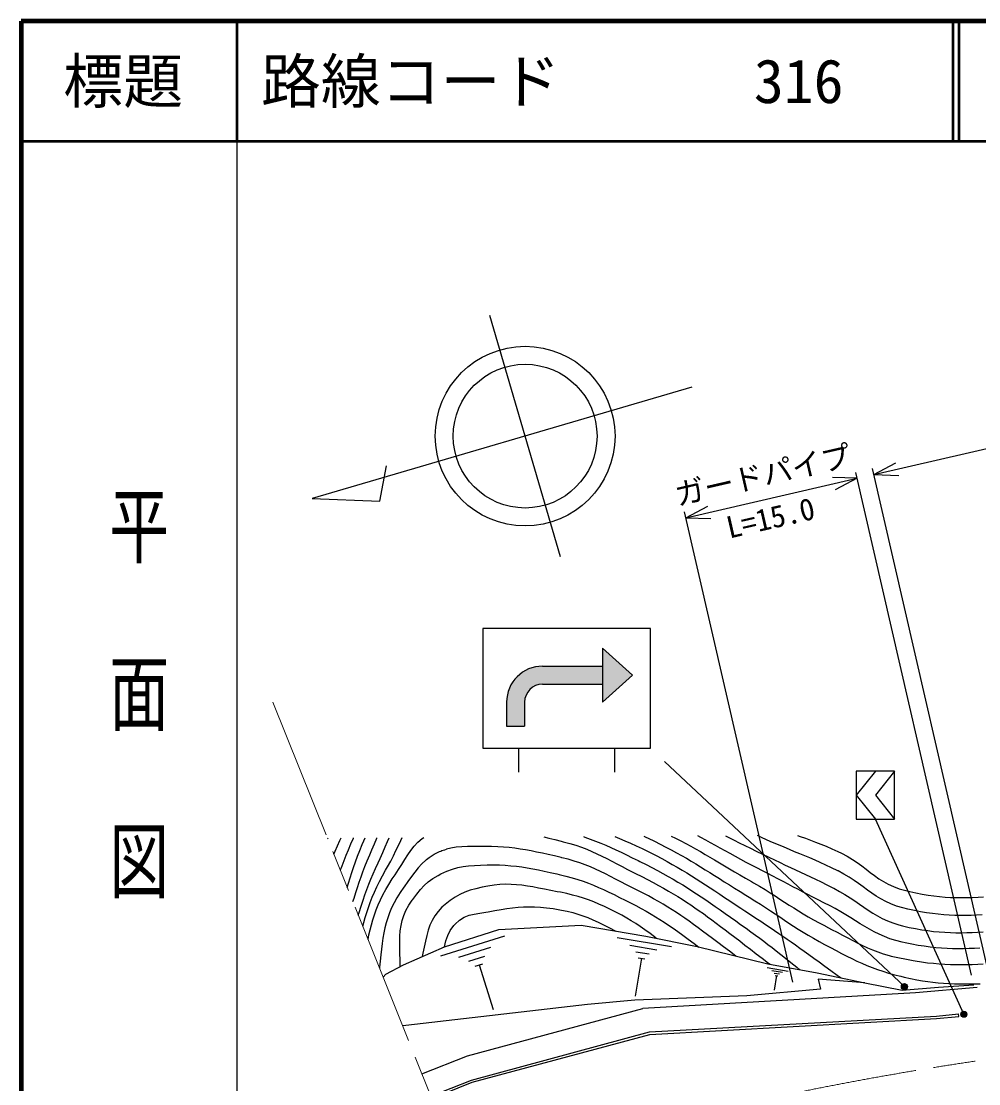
# Model space of a CAD drawing. Units: millimetres, scale not verified. Extents: x 40000 to 680000, y 20000 to 380000.
# Drawn here: x 40000 to 119906, y 291288 to 380000 of the extents above; entities that cross this region are included whole.
import ezdxf
from ezdxf.enums import TextEntityAlignment as Align

# ---------------------------------------------------------------- set-up
doc = ezdxf.new("R2010")
doc.units = ezdxf.units.MM
doc.header["$LTSCALE"] = 1000
doc.header["$PDMODE"] = 32
doc.header["$PDSIZE"] = 500
doc.linetypes.add('CHAIN', pattern=[18.5, 12, -1.5, 3.5, -1.5])
for name, color, linetype, lineweight in [('M-BGD', 7, 'Continuous', 25), ('M-BMK', 2, 'CHAIN', 13), ('M-STR-STRC', 7, 'Continuous', 25), ('M-TTL', 2, 'Continuous', 140), ('M-TTL-BAND', 7, 'Continuous', 25), ('M-TTL-LINE', 7, 'Continuous', 50)]:
    doc.layers.add(name, color=color, linetype=linetype, lineweight=lineweight)
doc.layers.add('M-TTL-TXT', color=7, linetype='Continuous')
doc.styles.add('@ＭＳ ゴシック', font='')
doc.styles.add('ＭＳ ゴシック', font='')
doc.styles.get('@ＭＳ ゴシック').set_extended_font_data('@MS Gothic')
doc.styles.get('ＭＳ ゴシック').set_extended_font_data('MS Gothic')

msp = doc.modelspace()

# ---------------------------------------------------------------- hatches: boundary and pattern name
at = {"layer": 'M-STR-STRC'}
for points in [[(91007, 325404), (88507, 327654), (88507, 326154), (88507, 324654), (88507, 323154)], [(83507, 324654), (88507, 324654), (88507, 326154), (83507, 326154), (83454, 326153), (83402, 326152), (83350, 326150), (83297, 326146), (83245, 326142), (83193, 326137), (83141, 326131), (83089, 326125), (83037, 326117), (82986, 326108), (82934, 326099), (82883, 326088), (82832, 326077), (82781, 326065), (82730, 326051), (82680, 326037), (82630, 326023), (82580, 326007), (82530, 325990), (82481, 325973), (82432, 325954), (82383, 325935), (82335, 325915), (82286, 325894), (82239, 325873), (82192, 325850), (82145, 325827), (82098, 325803), (82052, 325778), (82007, 325752), (81962, 325725), (81917, 325698), (81873, 325670), (81829, 325641), (81786, 325611), (81743, 325581), (81701, 325550), (81660, 325518), (81619, 325485), (81578, 325452), (81539, 325418), (81499, 325383), (81461, 325348), (81423, 325312), (81385, 325275), (81349, 325238), (81313, 325200), (81277, 325161), (81243, 325122), (81209, 325082), (81175, 325042), (81143, 325001), (81111, 324959), (81080, 324917), (81049, 324874), (81020, 324831), (80991, 324788), (80963, 324743), (80935, 324699), (80909, 324654), (80883, 324608), (80858, 324562), (80834, 324516), (80810, 324469), (80788, 324422), (80766, 324374), (80745, 324326), (80725, 324278), (80706, 324229), (80688, 324180), (80670, 324130), (80654, 324081), (80638, 324031), (80623, 323981), (80609, 323930), (80596, 323879), (80584, 323829), (80572, 323777), (80562, 323726), (80552, 323675), (80544, 323623), (80536, 323571), (80529, 323519), (80523, 323467), (80518, 323415), (80514, 323363), (80511, 323311), (80509, 323258), (80507, 323206), (80507, 323154), (80507, 321154), (82007, 321154), (82007, 323154), (82007, 323180), (82008, 323206), (82009, 323232), (82010, 323258), (82012, 323284), (82015, 323311), (82018, 323337), (82021, 323362), (82025, 323388), (82029, 323414), (82034, 323440), (82039, 323466), (82045, 323491), (82051, 323517), (82058, 323542), (82065, 323567), (82072, 323592), (82080, 323617), (82088, 323642), (82097, 323667), (82106, 323691), (82116, 323716), (82126, 323740), (82136, 323764), (82147, 323788), (82159, 323811), (82170, 323835), (82182, 323858), (82195, 323881), (82208, 323904), (82221, 323926), (82235, 323949), (82249, 323971), (82263, 323992), (82278, 324014), (82293, 324035), (82309, 324056), (82325, 324077), (82341, 324098), (82358, 324118), (82375, 324138), (82392, 324157), (82410, 324177), (82428, 324196), (82446, 324214), (82465, 324233), (82484, 324251), (82503, 324268), (82523, 324286), (82543, 324303), (82563, 324319), (82583, 324336), (82604, 324352), (82625, 324367), (82646, 324382), (82668, 324397), (82690, 324412), (82712, 324426), (82734, 324439), (82757, 324453), (82779, 324466), (82802, 324478), (82826, 324490), (82849, 324502), (82873, 324513), (82897, 324524), (82921, 324534), (82945, 324544), (82969, 324554), (82994, 324563), (83018, 324572), (83043, 324580), (83068, 324588), (83093, 324596), (83118, 324603), (83144, 324609), (83169, 324615), (83195, 324621), (83220, 324626), (83246, 324631), (83272, 324635), (83298, 324639), (83324, 324643), (83350, 324645), (83376, 324648), (83402, 324650), (83428, 324652), (83454, 324653), (83481, 324653)]]:
    msp.add_hatch(color=256, dxfattribs=at).paths.add_polyline_path(points)

# ---------------------------------------------------------------- linework, layer by layer
at = {"layer": 'M-BGD'}
for p, q in [((85006, 335283), (79096, 355435)), ((95965, 349439), (64270, 340145)), ((69933, 339923), (70470, 342875)), ((64270, 340145), (69933, 339923)), ((65600, 311806), (65569, 311746)), ((79864, 304158), (86724, 304521)), ((86724, 304521), (92110, 303623)), ((75028, 301961), (80360, 303649)), ((75316, 302718), (79864, 304158)), ((89734, 303500), (94259, 302746)), ((92110, 303623), (96402, 302741)), ((71889, 301221), (75316, 302718)), ((76530, 301850), (79196, 302694)), ((90790, 302859), (93053, 302482)), ((96402, 302741), (102309, 301294)), ((77365, 301528), (78698, 301950)), ((91770, 301766), (91243, 298598)), ((91280, 302313), (92411, 302124)), ((91488, 301813), (92053, 301719)), ((70422, 300435), (71889, 301221)), ((77867, 301100), (78534, 301311)), ((78201, 301206), (79383, 297474)), ((102240, 300988), (103994, 300696)), ((102309, 301294), (106427, 300546)), ((102649, 300740), (103527, 300594)), ((70197, 300196), (70422, 300435)), ((103029, 300316), (102825, 299088)), ((102839, 300528), (103278, 300455)), ((102920, 300334), (103139, 300297)), ((106427, 300546), (110401, 299700)), ((106510, 300032), (106707, 299178)), ((110401, 299700), (106510, 300032)), ((106707, 299178), (100565, 298623)), ((110401, 299700), (113524, 299113)), ((113524, 299113), (116539, 299352)), ((119783, 299336), (114639, 298876)), ((116539, 299352), (119490, 299558)), ((91214, 298257), (87243, 297913)), ((100565, 298623), (91214, 298257)), ((114639, 298876), (91871, 297575)), ((87243, 297913), (72102, 296148)), ((77236, 293618), (91871, 297575)), ((92417, 295610), (116379, 296922)), ((92449, 295411), (116395, 296723)), ((116379, 296922), (118219, 297114)), ((116395, 296723), (118240, 296915)), ((118240, 296915), (118219, 297114)), ((72102, 296148), (71829, 296122)), ((77578, 291599), (92417, 295610)), ((77641, 291409), (92449, 295411)), ((73439, 292105), (77236, 293618)), ((74185, 290242), (77578, 291599)), ((74260, 290056), (77641, 291409))]:
    msp.add_line(p, q, dxfattribs=at)
for points in [[(66084, 310462), (66188, 310696), (66388, 311144), (66596, 311606), (66689, 311812)], [(67703, 311817), (67686, 311777), (67473, 311278), (67275, 310800), (67088, 310338), (66911, 309889), (66743, 309451), (66620, 309123)], [(67204, 307665), (67318, 308039), (67453, 308475), (67592, 308912), (67739, 309356), (67896, 309809), (68068, 310277), (68256, 310762), (68464, 311270), (68590, 311563), (68698, 311823)], [(67674, 306493), (67771, 306790), (67918, 307245), (68062, 307686), (68207, 308120), (68357, 308553), (68515, 308991), (68685, 309440), (68872, 309908), (69079, 310400), (69267, 310827), (69481, 311322), (69675, 311805), (69684, 311828)], [(68123, 305372), (68188, 305586), (68359, 306119), (68522, 306612), (68680, 307072), (68839, 307512), (69002, 307940), (69173, 308367), (69356, 308802), (69556, 309255), (69777, 309737), (69944, 310091), (70171, 310585), (70380, 311062), (70575, 311523), (70706, 311834)], [(68500, 304431), (68583, 304763), (68699, 305179), (68826, 305595), (68965, 306011), (69119, 306431), (69287, 306855), (69472, 307286), (69675, 307726), (69897, 308176), (70139, 308638), (70403, 309114), (70572, 309407), (70830, 309871), (71060, 310323), (71272, 310763), (71473, 311189), (71674, 311599), (71802, 311840)], [(68944, 303322), (69020, 303716), (69113, 304142), (69217, 304562), (69335, 304979), (69468, 305394), (69618, 305808), (69786, 306224), (69974, 306643), (70184, 307067), (70418, 307497), (70677, 307936), (70963, 308385), (71196, 308729), (71494, 309176), (71763, 309606), (72016, 310016), (72264, 310406), (72521, 310775), (72797, 311123), (73106, 311449), (73459, 311752), (73603, 311850)], [(83614, 311905), (84016, 311805), (84529, 311676), (85068, 311540), (85227, 311500), (85769, 311354), (86274, 311199), (86748, 311036), (87198, 310865), (87628, 310686), (88045, 310497), (88455, 310300), (88864, 310095), (89278, 309880), (89701, 309656), (90141, 309424), (90604, 309182), (91094, 308931), (91275, 308840), (91784, 308583), (92268, 308334), (92731, 308089), (93173, 307850), (93597, 307613), (94005, 307380), (94399, 307148), (94781, 306917), (95152, 306686), (95516, 306453), (95873, 306218), (96226, 305980), (96577, 305738), (96928, 305490), (97280, 305237), (97636, 304976), (97997, 304707), (98367, 304429), (98746, 304141), (99136, 303842), (99540, 303531), (99960, 303207), (100397, 302868), (100854, 302515), (101332, 302146), (101834, 301760), (102361, 301357), (102486, 301262)], [(86932, 311923), (87034, 311888), (87490, 311721), (87929, 311553), (88355, 311379), (88776, 311201), (89195, 311014), (89620, 310819), (90054, 310613), (90504, 310396), (90976, 310164), (91473, 309917), (91630, 309839), (92141, 309581), (92628, 309330), (93095, 309083), (93543, 308840), (93975, 308599), (94394, 308360), (94800, 308121), (95198, 307882), (95589, 307640), (95975, 307396), (96358, 307147), (96742, 306893), (97129, 306633), (97520, 306366), (97918, 306090), (98325, 305805), (98744, 305509), (99177, 305201), (99626, 304881), (100033, 304589), (100485, 304265), (100897, 303969), (101277, 303694), (101633, 303433), (101976, 303179), (102313, 302925), (102654, 302664), (103008, 302389), (103384, 302093), (103791, 301769), (104238, 301410), (104734, 301009), (104981, 300808)], [(89529, 311937), (89935, 311771), (90376, 311583), (90832, 311381), (91308, 311162), (91808, 310923), (91985, 310837), (92497, 310583), (92985, 310334), (93451, 310088), (93899, 309846), (94330, 309605), (94747, 309366), (95153, 309127), (95550, 308888), (95940, 308647), (96327, 308404), (96712, 308157), (97098, 307906), (97487, 307650), (97883, 307389), (98287, 307120), (98702, 306843), (99131, 306558), (99575, 306264), (100038, 305959), (100390, 305728), (100865, 305418), (101309, 305126), (101727, 304850), (102124, 304586), (102502, 304333), (102866, 304087), (103220, 303846), (103567, 303607), (103912, 303367), (104258, 303125), (104610, 302876), (104971, 302620), (105345, 302352), (105736, 302070), (106148, 301772), (106585, 301455), (107051, 301117), (107549, 300754), (108084, 300363), (108414, 300123)], [(91949, 311950), (92110, 311878), (92320, 311780), (92835, 311533), (93326, 311291), (93795, 311052), (94245, 310816), (94678, 310581), (95097, 310346), (95505, 310112), (95903, 309877), (96296, 309641), (96685, 309403), (97074, 309162), (97464, 308917), (97858, 308668), (98260, 308414), (98671, 308154), (99094, 307887), (99532, 307613), (99987, 307331), (100463, 307040), (100748, 306867), (101231, 306571), (101686, 306285), (102117, 306007), (102528, 305736), (102923, 305471), (103309, 305211), (103689, 304955), (104068, 304702), (104450, 304449), (104841, 304197), (105245, 303944), (105666, 303688), (106110, 303429), (106580, 303165), (107036, 302920), (107536, 302657), (108010, 302407), (108463, 302171), (108900, 301947), (109326, 301736), (109744, 301535), (110161, 301346), (110580, 301166), (111007, 300996), (111445, 300834), (111900, 300680), (112376, 300534), (112877, 300394), (113410, 300260), (113677, 300198), (114221, 300078), (114726, 299975), (115199, 299889), (115649, 299819), (116086, 299761), (116517, 299717), (116953, 299683), (117401, 299658), (117871, 299642), (118371, 299633), (118910, 299630), (119498, 299630), (120030, 299633)], [(94249, 311963), (94596, 311789), (95034, 311563), (95458, 311339), (95872, 311115), (96277, 310891), (96676, 310666), (97072, 310439), (97468, 310209), (97865, 309975), (98268, 309737), (98678, 309494), (99098, 309244), (99531, 308988), (99979, 308724), (100445, 308451), (100932, 308169), (101122, 308060), (101611, 307774), (102069, 307498), (102502, 307230), (102914, 306968), (103312, 306712), (103700, 306461), (104083, 306212), (104467, 305966), (104857, 305720), (105259, 305474), (105677, 305226), (106117, 304975), (106583, 304720), (107083, 304459), (107127, 304437), (107626, 304180), (108097, 303932), (108545, 303692), (108975, 303463), (109394, 303243), (109805, 303032), (110214, 302832), (110627, 302643), (111049, 302464), (111484, 302296), (111939, 302140), (112419, 301995), (112596, 301949), (114432, 301566), (114605, 301537), (115126, 301460), (115632, 301396), (116124, 301344), (116605, 301304), (117077, 301274), (117541, 301254), (118001, 301242), (118457, 301239), (118911, 301242), (119367, 301252), (119826, 301267), (120289, 301286)], [(120011, 302610), (119551, 302587), (119094, 302570), (118640, 302560), (118186, 302557), (117730, 302563), (117270, 302579), (116804, 302605), (116330, 302644), (115846, 302695), (115350, 302761), (114840, 302841), (114314, 302937), (113771, 303051), (113528, 303105), (112994, 303244), (112500, 303401), (112039, 303575), (111605, 303764), (111193, 303967), (110795, 304183), (110407, 304409), (110021, 304645), (109633, 304889), (109236, 305139), (108824, 305394), (108390, 305651), (107930, 305911), (107497, 306140), (106991, 306398), (106515, 306643), (106063, 306876), (105630, 307100), (105212, 307317), (104802, 307530), (104396, 307741), (103989, 307954), (103577, 308169), (103152, 308391), (102712, 308620), (102250, 308861), (101762, 309115), (101496, 309252), (100990, 309517), (100506, 309774), (100042, 310023), (99595, 310266), (99162, 310503), (98742, 310734), (98330, 310962), (97925, 311185), (97523, 311406), (97122, 311624), (96719, 311841), (96467, 311975)], [(98785, 311988), (99056, 311849), (99483, 311631), (99922, 311409), (100375, 311180), (100846, 310946), (101337, 310704), (101850, 310455), (101871, 310445), (102382, 310200), (102865, 309971), (103324, 309756), (103764, 309551), (104190, 309353), (104608, 309159), (105022, 308966), (105438, 308771), (105861, 308570), (106296, 308361), (106747, 308141), (107221, 307906), (107721, 307653), (107815, 307605), (108298, 307346), (108745, 307082), (109164, 306816), (109560, 306551), (109942, 306288), (110315, 306030), (110686, 305779), (111061, 305538), (111449, 305309), (111854, 305093), (112284, 304895), (112746, 304714), (113246, 304555), (113549, 304475), (114099, 304347), (114630, 304238), (115144, 304146), (115644, 304071), (116131, 304011), (116607, 303965), (117075, 303932), (117536, 303912), (117993, 303902), (118447, 303902), (118901, 303911), (119356, 303928), (119816, 303952), (120280, 303981)], [(120196, 305388), (119731, 305364), (119271, 305347), (118815, 305337), (118361, 305336), (117906, 305344), (117448, 305362), (116986, 305392), (116518, 305434), (116040, 305490), (115552, 305560), (115051, 305646), (114534, 305748), (114001, 305868), (113573, 305975), (113054, 306128), (112581, 306306), (112144, 306505), (111737, 306724), (111352, 306958), (110982, 307205), (110619, 307462), (110256, 307726), (109885, 307994), (109499, 308264), (109090, 308532), (108651, 308795), (108174, 309051), (108134, 309071), (107626, 309320), (107145, 309548), (106686, 309758), (106244, 309954), (105814, 310138), (105391, 310316), (104969, 310491), (104543, 310665), (104108, 310844), (103659, 311030), (103190, 311227), (102698, 311439), (102245, 311638), (101723, 311871), (101434, 312003)], [(104771, 312021), (105003, 311938), (105435, 311785), (105864, 311630), (106296, 311469), (106735, 311298), (107187, 311112), (107657, 310909), (108150, 310682), (108452, 310537), (108928, 310286), (109363, 310024), (109764, 309753), (110141, 309478), (110502, 309203), (110854, 308930), (111207, 308665), (111569, 308410), (111948, 308169), (112352, 307946), (112790, 307745), (113270, 307570), (113596, 307475), (114143, 307337), (114670, 307218), (115182, 307118), (115678, 307035), (116162, 306967), (116636, 306915), (117102, 306876), (117562, 306850), (118018, 306835), (118472, 306831), (118926, 306836), (119384, 306849), (119846, 306870), (120314, 306896)], [(99635, 301949), (99102, 302349), (98602, 302726), (98132, 303081), (97689, 303417), (97268, 303733), (96866, 304034), (96481, 304319), (96109, 304591), (95746, 304852), (95389, 305103), (95035, 305346), (94680, 305583), (94321, 305815), (93955, 306044), (93578, 306272), (93186, 306500), (92777, 306731), (92347, 306966), (91893, 307206), (91411, 307454), (91019, 307651), (90517, 307904), (90044, 308146), (89596, 308378), (89166, 308600), (88748, 308812), (88335, 309014), (87923, 309207), (87504, 309389), (87073, 309562), (86623, 309726), (86149, 309881), (85645, 310027), (85105, 310163), (85053, 310175), (84503, 310304), (83983, 310423), (83487, 310535), (83009, 310637), (82546, 310730), (82092, 310814), (81641, 310887), (81188, 310951), (80729, 311003), (80257, 311045), (79769, 311075), (79257, 311093), (78719, 311100), (78272, 311096), (77730, 311091), (77229, 311087), (76758, 311072), (76305, 311035), (75858, 310962), (75501, 310868)], [(73831, 310008), (73764, 309958), (73422, 309649), (73118, 309318), (72835, 308961), (72557, 308579), (72270, 308169), (71957, 307730), (71936, 307702), (71624, 307255), (71351, 306821), (71113, 306395), (70907, 305976), (70730, 305560), (70579, 305146), (70452, 304729), (70344, 304308), (70254, 303880), (70178, 303442), (70112, 302991), (70055, 302525), (70004, 302041), (69954, 301536), (69903, 301008), (69897, 300945)], [(71626, 301079), (71615, 301637), (71601, 302165), (71590, 302666), (71588, 303146), (71601, 303606), (71635, 304052), (71697, 304487), (71791, 304914), (71926, 305338), (72106, 305761), (72337, 306189), (72627, 306623), (72670, 306683), (73000, 307113), (73314, 307493), (73632, 307830), (73972, 308134), (74351, 308414), (74788, 308680), (75027, 308808), (75518, 309036), (75978, 309208), (76424, 309331), (76871, 309416), (77337, 309473), (77838, 309511), (78317, 309537), (78879, 309558), (79409, 309564), (79913, 309555), (80396, 309532), (80863, 309496), (81320, 309448), (81772, 309387), (82225, 309315), (82683, 309232), (83154, 309138), (83641, 309035), (84150, 308922), (84688, 308801), (84904, 308752), (85451, 308621), (85962, 308484), (86443, 308341), (86899, 308190), (87337, 308031), (87763, 307863), (88183, 307685), (88603, 307495), (89029, 307293), (89467, 307079), (89923, 306851), (90403, 306608), (90787, 306414), (91285, 306158), (91741, 305917), (92162, 305686), (92557, 305460), (92933, 305236), (93297, 305010), (93657, 304776), (94020, 304532), (94394, 304273), (94786, 303994), (95204, 303692), (95655, 303363), (96147, 303002), (96553, 302704)], [(92977, 303445), (92475, 303823), (92039, 304143), (91647, 304420), (91279, 304667), (90913, 304896), (90530, 305120), (90108, 305353), (89629, 305607), (89131, 305861), (88662, 306088), (88215, 306292), (87781, 306474), (87352, 306638), (86920, 306786), (86476, 306921), (86012, 307044), (85520, 307160), (84992, 307271), (84729, 307322), (84184, 307427), (83668, 307530), (83176, 307628), (82702, 307718), (82241, 307796), (81788, 307861), (81338, 307909), (80885, 307937), (80424, 307942), (79950, 307923), (79458, 307875), (78941, 307795), (78472, 307700), (77944, 307573), (77469, 307438), (77030, 307283), (76614, 307098), (76203, 306870), (75783, 306588), (75503, 306376), (75109, 306030), (74781, 305674), (74511, 305304), (74291, 304920), (74110, 304518), (73961, 304097), (73835, 303655), (73724, 303189), (73618, 302697), (73508, 302178), (73449, 301902)], [(75316, 302718), (75442, 303233), (75596, 303676), (75805, 304082), (76098, 304487), (76204, 304610), (76573, 304956), (76961, 305194), (77372, 305352), (77810, 305457), (78279, 305535), (78781, 305615), (78976, 305649), (79525, 305750), (80041, 305840), (80531, 305916), (81002, 305978), (81462, 306024), (81917, 306053), (82375, 306065), (82844, 306057), (83329, 306029), (83840, 305980), (84383, 305908), (84529, 305885), (85073, 305791), (85569, 305689), (86027, 305577), (86458, 305452), (86874, 305312), (87284, 305155), (87701, 304978), (88134, 304779), (88595, 304556), (89095, 304307), (89627, 304037)]]:
    msp.add_lwpolyline(points, dxfattribs=at)
for centre, radius in [((82051, 345359), 7500), ((82051, 345359), 6000), ((113524, 299113), 0.5), ((116539, 299352), 0.5), ((119490, 299558), 0.5)]:
    msp.add_circle(centre, radius, dxfattribs=at)
msp.add_open_spline([(73831, 310008), (74149, 310263), (74263, 310350), (74571, 310516), (74913, 310699), (75068, 310740), (75501, 310868)], degree=3, knots=[0, 0, 0, 0, 1, 1, 1, 2, 2, 2, 2], dxfattribs=at)
at = {"layer": 'M-BMK'}
msp.add_line((99841, 226211), (60997, 323157), dxfattribs=at)
msp.add_arc((158955, 26586), 269476, 95.52773, 107.71202, dxfattribs=at)
at = {"layer": 'M-STR-STRC'}
for p, q in [((111158, 342161), (160440, 353501)), ((120755, 300451), (111046, 342649)), ((111158, 342161), (112986, 343135)), ((95473, 338552), (109761, 341840)), ((109761, 341840), (107691, 341917)), ((109761, 341840), (107932, 340866)), ((119309, 300344), (109649, 342327)), ((111158, 342161), (113228, 342085)), ((104396, 299775), (95361, 339040)), ((95473, 338552), (97301, 339526)), ((95473, 338552), (97543, 338476)), ((78507, 329300), (78507, 320690)), ((92507, 329300), (78507, 329300)), ((92507, 319300), (92507, 329300)), ((88507, 327654), (88507, 323154)), ((88507, 327654), (91007, 325404)), ((83507, 326154), (88507, 326154)), ((91007, 325404), (88507, 323154)), ((83507, 324654), (88507, 324654)), ((80507, 323154), (80507, 321154)), ((82007, 323154), (82007, 321154)), ((80507, 321154), (82007, 321154)), ((78507, 320683), (78507, 319300)), ((78507, 319300), (92507, 319300)), ((81507, 319300), (81507, 317300)), ((89507, 319300), (89507, 317300)), ((113701, 299395), (93679, 318206)), ((109686, 317388), (109686, 313388)), ((118663, 297090), (111286, 313388))]:
    msp.add_line(p, q, dxfattribs=at)
for points in [[(109686, 313388), (112886, 313388), (112886, 317388), (109686, 317388)], [(111286, 317388), (109686, 315388), (111286, 313388)], [(112886, 317388), (111286, 315388), (112886, 313388)]]:
    msp.add_lwpolyline(points, dxfattribs=at)
for centre, radius in [((113701, 299395), 250), ((113701, 299395), 200), ((113701, 299395), 150), ((113701, 299395), 100), ((113701, 299395), 50), ((113701, 299395), 20), ((118663, 297090), 250), ((118663, 297090), 200), ((118663, 297090), 150), ((118663, 297090), 100), ((118663, 297090), 50), ((118663, 297090), 20)]:
    msp.add_circle(centre, radius, dxfattribs=at)
for radius in [3000, 1500]:
    msp.add_arc((83507, 323154), radius, 90, 180, dxfattribs=at)
for p in [(113701, 299395), (118663, 297090)]:
    msp.add_point(p, dxfattribs=at)
at = {"layer": 'M-TTL'}
for p, q in [((40000, 380000), (40000, 20000)), ((680000, 380000), (40000, 380000))]:
    msp.add_line(p, q, dxfattribs=at)
at = {"layer": 'M-TTL-BAND'}
msp.add_line((58000, 370000), (58000, 20000), dxfattribs=at)
at = {"layer": 'M-TTL-LINE'}
for p, q in [((58000, 380000), (58000, 370000)), ((117750, 380000), (117750, 370000)), ((118250, 380000), (118250, 370000)), ((40000, 370000), (680000, 370000))]:
    msp.add_line(p, q, dxfattribs=at)

# ---------------------------------------------------------------- texts
at = {"layer": 'M-STR-STRC', "style": 'ＭＳ ゴシック'}
msp.add_text('ガードパイプ', height=1833, rotation=12.958, dxfattribs=at).set_placement((102212, 340690), align=Align.BOTTOM_CENTER)
msp.add_text('L=15.0', height=1833, rotation=12.958, dxfattribs=at).set_placement((102529, 338536), align=Align.MIDDLE_CENTER)
at = {"layer": 'M-TTL-BAND', "style": '@ＭＳ ゴシック', "width": 1.4}
msp.add_text('平  面  図', height=3666, rotation=270, dxfattribs=at).set_placement((49777, 306475), align=Align.MIDDLE_RIGHT)
at = {"layer": 'M-TTL-TXT', "style": 'ＭＳ ゴシック'}
msp.add_text('標題', height=3666, dxfattribs=at).set_placement((48500, 375000), align=Align.MIDDLE_CENTER)
for s, p in [('路線コード', (60000, 375000)), ('316', (101142, 375000))]:
    msp.add_text(s, height=3666, dxfattribs=at).set_placement(p, align=Align.MIDDLE_LEFT)

doc.saveas('drawing.dxf')
